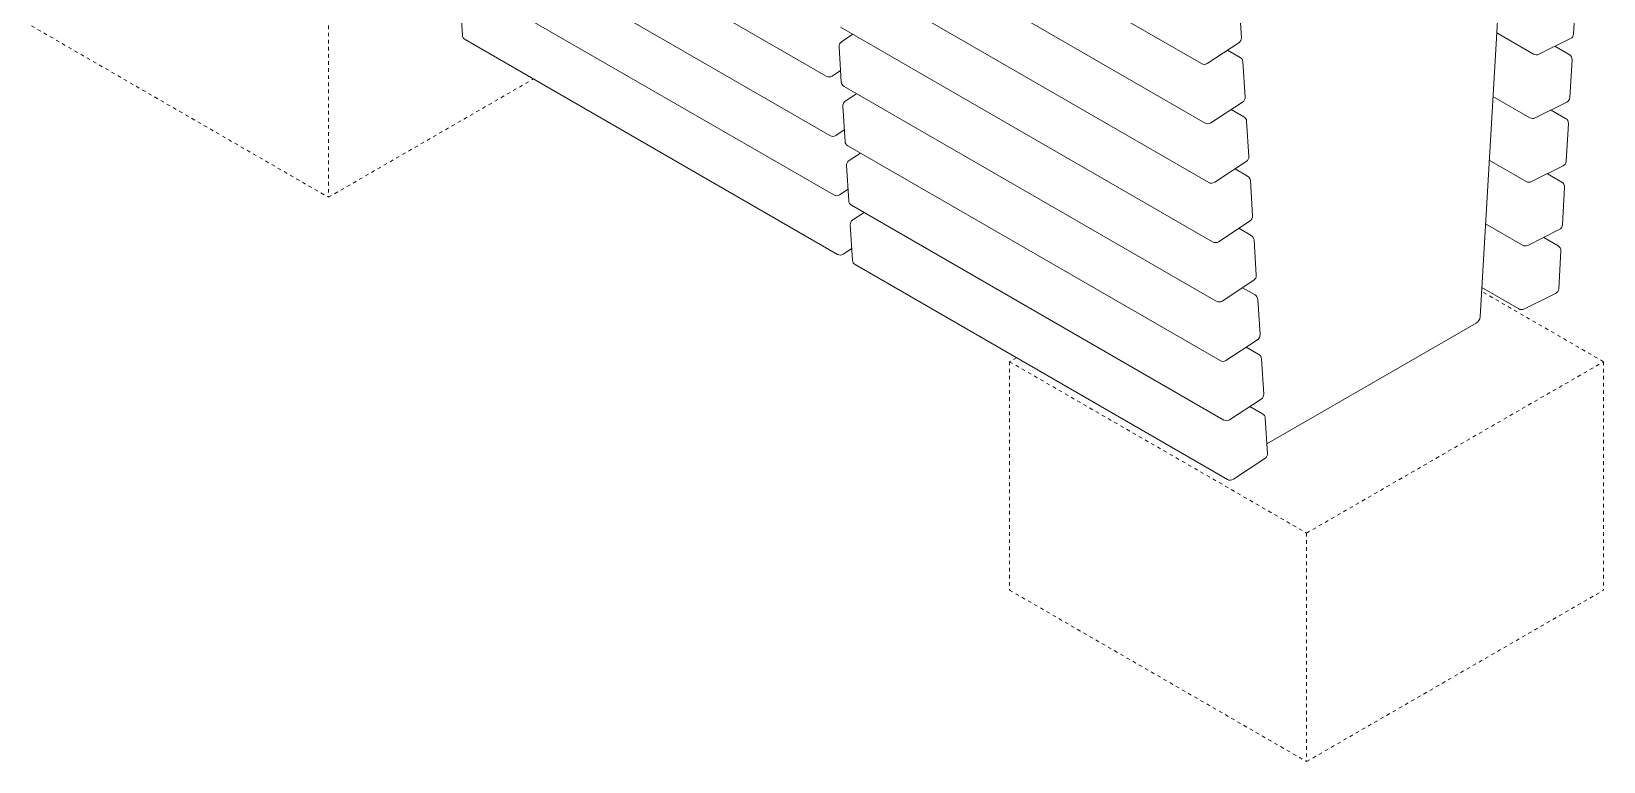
# Model space of a CAD drawing. Header units: inches. Extents: x -12 to 151, y -1 to 123.
# Drawn here: x 105.59 to 149.79, y 14.01 to 34.55 of the extents above; entities that cross this region are included whole.
import ezdxf

# ---------------------------------------------------------------- set-up
doc = ezdxf.new("R2010")
doc.units = ezdxf.units.IN
doc.linetypes.add('HIDDEN', pattern=[1.905, 1.27, -0.635])
doc.layers.add('ZANO_R', color=7, linetype='Continuous', lineweight=0)
doc.layers.add('ZANO_R_przerywana', color=250, linetype='HIDDEN', lineweight=0)

msp = doc.modelspace()

# ---------------------------------------------------------------- linework, layer by layer
at = {"layer": 'ZANO_R'}
for p, q in [((146.32119, 26.51943), (147.75961, 51.10373)), ((128.01936, 39.68806), (138.48586, 33.64588)), ((117.47123, 39.33532), (127.93773, 33.29314)), ((128.12422, 38.01702), (138.59072, 31.97483)), ((117.57608, 37.66428), (128.04258, 31.6221)), ((128.22907, 36.34597), (138.69557, 30.30379)), ((117.68094, 35.99324), (128.14744, 29.95106)), ((117.64523, 35.43896), (117.70736, 34.44871)), ((139.61034, 34.37684), (139.5482, 35.36709)), ((148.95151, 34.48382), (149.01365, 35.54581)), ((128.33393, 34.67493), (138.80043, 28.63275)), ((146.78899, 34.51465), (147.82699, 33.91543)), ((117.78579, 34.3222), (128.25229, 28.28002)), ((128.29822, 34.12065), (128.36035, 33.1304)), ((128.68674, 34.47126), (128.36881, 34.26205)), ((138.65115, 33.65071), (139.53974, 34.23544)), ((147.97575, 33.91076), (148.86434, 34.35199)), ((148.83032, 33.89928), (148.42447, 34.13357)), ((139.57463, 33.82256), (139.22182, 34.02623)), ((139.7152, 32.7058), (139.65306, 33.69605)), ((148.84666, 32.69172), (148.90879, 33.75371)), ((128.10301, 33.29797), (128.34005, 33.45395)), ((128.43878, 33.00389), (138.90528, 26.96171)), ((128.79159, 32.80022), (128.47367, 32.59101)), ((146.68413, 32.72254), (147.72213, 32.12332)), ((128.40307, 32.44961), (128.46521, 31.45936)), ((138.756, 31.97967), (139.6446, 32.56439)), ((139.67948, 32.15152), (139.32667, 32.35519)), ((147.87089, 32.11866), (148.75949, 32.55988)), ((148.72546, 32.10717), (148.31962, 32.34147)), ((139.82005, 31.03476), (139.75792, 32.025)), ((148.7418, 30.89961), (148.80394, 31.9616)), ((128.20787, 31.62693), (128.4449, 31.78291)), ((128.54364, 31.33285), (139.01014, 25.29066)), ((128.89645, 31.12917), (128.57852, 30.91997)), ((128.50793, 30.77856), (128.57006, 29.78832)), ((138.86086, 30.30862), (139.74945, 30.89335)), ((139.78434, 30.48047), (139.43153, 30.68415)), ((146.57928, 30.93044), (147.61728, 30.33121)), ((147.76604, 30.32655), (148.65463, 30.76777)), ((148.62061, 30.31507), (148.21476, 30.54936)), ((128.31272, 29.95589), (128.54976, 30.11187)), ((139.92491, 29.36371), (139.86277, 30.35396)), ((148.63694, 29.10751), (148.69908, 30.1695)), ((128.64849, 29.6618), (139.11499, 23.61962)), ((129.0013, 29.45813), (128.68338, 29.24893)), ((138.96571, 28.63758), (139.85431, 29.22231)), ((128.61278, 29.10752), (128.67492, 28.11727)), ((139.8892, 28.80943), (139.53639, 29.0131)), ((146.47442, 29.13833), (147.51242, 28.53911)), ((147.66118, 28.53445), (148.54978, 28.97567)), ((148.51575, 28.52296), (148.1099, 28.75725)), ((128.41758, 28.28485), (128.65462, 28.44083)), ((140.02976, 27.69267), (139.96763, 28.68292)), ((148.53209, 27.3154), (148.59422, 28.37739)), ((128.75335, 27.99076), (139.21985, 21.94858)), ((139.07057, 26.96654), (139.95916, 27.55127)), ((139.99405, 27.13839), (139.64124, 27.34206)), ((140.13462, 26.02163), (140.07248, 27.01188)), ((146.36957, 27.34623), (147.40757, 26.747)), ((147.55632, 26.74234), (148.44492, 27.18356)), ((140.32762, 22.94579), (146.21567, 26.34489)), ((139.17542, 25.2955), (140.06402, 25.88023)), ((140.09891, 25.46735), (139.7461, 25.67102)), ((140.23947, 24.35059), (140.17734, 25.34083)), ((139.28028, 23.62446), (140.16888, 24.20918)), ((140.20376, 23.7963), (139.85095, 23.99998)), ((140.34433, 22.67954), (140.28219, 23.66979)), ((139.38514, 21.95341), (140.27373, 22.53814))]:
    msp.add_line(p, q, dxfattribs=at)
for centre, radius, start, end in [((148.79431, 34.49302), 0.15747, 296.406182, 356.651456), ((117.86452, 34.45857), 0.15747, 183.590526, 240.002688), ((128.45537, 34.13051), 0.15747, 123.34638, 183.590526), ((139.45318, 34.36698), 0.15747, 303.34638, 3.590526), ((138.56459, 33.78225), 0.15747, 240.002688, 303.34638), ((139.4959, 33.68618), 0.15747, 3.590526, 60.002688), ((147.90572, 34.0518), 0.15747, 240.002688, 296.406182), ((148.75159, 33.76291), 0.15747, 356.651456, 60.002688), ((128.01645, 33.42952), 0.15747, 240.002688, 303.34638), ((128.51751, 33.14026), 0.15747, 183.590526, 240.002688), ((128.56023, 32.45947), 0.15747, 123.34638, 183.590526), ((139.55804, 32.69594), 0.15747, 303.34638, 3.590526), ((148.68946, 32.70092), 0.15747, 296.406182, 356.651456), ((138.66944, 32.11121), 0.15747, 240.002688, 303.34638), ((139.60076, 32.01514), 0.15747, 3.590526, 60.002688), ((147.80086, 32.25969), 0.15747, 240.002688, 296.406182), ((148.64674, 31.9708), 0.15747, 356.651456, 60.002688), ((128.12131, 31.75847), 0.15747, 240.002688, 303.34638), ((128.62237, 31.46922), 0.15747, 183.590526, 240.002688), ((139.66289, 31.02489), 0.15747, 303.34638, 3.590526), ((128.66508, 30.78843), 0.15747, 123.34638, 183.590526), ((148.5846, 30.90881), 0.15747, 296.406182, 356.651456), ((138.7743, 30.44017), 0.15747, 240.002688, 303.34638), ((139.70561, 30.3441), 0.15747, 3.590526, 60.002688), ((147.69601, 30.46759), 0.15747, 240.002688, 296.406182), ((148.54188, 30.17869), 0.15747, 356.651456, 60.002688), ((128.22616, 30.08743), 0.15747, 240.002688, 303.34638), ((128.72722, 29.79818), 0.15747, 183.590526, 240.002688), ((128.76994, 29.11738), 0.15747, 123.34638, 183.590526), ((139.76775, 29.35385), 0.15747, 303.34638, 3.590526), ((139.81047, 28.67306), 0.15747, 3.590526, 60.002688), ((148.47975, 29.1167), 0.15747, 296.406182, 356.651456), ((138.87915, 28.76912), 0.15747, 240.002688, 303.34638), ((147.59115, 28.67548), 0.15747, 240.002688, 296.406182), ((148.43703, 28.38659), 0.15747, 356.651456, 60.002688), ((128.33102, 28.41639), 0.15747, 240.002688, 303.34638), ((128.83208, 28.12714), 0.15747, 183.590526, 240.002688), ((139.87261, 27.68281), 0.15747, 303.34638, 3.590526), ((138.98401, 27.09808), 0.15747, 240.002688, 303.34638), ((139.91532, 27.00201), 0.15747, 3.590526, 60.002688), ((148.37489, 27.3246), 0.15747, 296.406182, 356.651456), ((147.48629, 26.88338), 0.15747, 240.002688, 296.406182), ((146.0901, 26.53997), 0.23201, 302.769237, 354.920489), ((139.97746, 26.01177), 0.15747, 303.34638, 3.590526), ((139.08887, 25.42704), 0.15747, 240.002688, 303.34638), ((140.02018, 25.33097), 0.15747, 3.590526, 60.002688), ((140.08232, 24.34073), 0.15747, 303.34638, 3.590526), ((139.19372, 23.756), 0.15747, 240.002688, 303.34638), ((140.12504, 23.65993), 0.15747, 3.590526, 60.002688), ((140.18717, 22.66968), 0.15747, 303.34638, 3.590526), ((139.29858, 22.08495), 0.15747, 240.002688, 303.34638)]:
    msp.add_arc(centre, radius, start, end, dxfattribs=at)
at = {"layer": 'ZANO_R_przerywana', "ltscale": 0.05}
for p, q in [((113.94054, 36.3168), (113.94054, 29.8879)), ((105.5896, 34.70879), (113.94054, 29.8879)), ((113.94054, 29.8879), (119.7038, 33.21496)), ((149.79387, 25.26089), (146.36342, 27.24124)), ((133.28707, 25.3735), (133.092, 25.26089)), ((133.092, 25.26089), (141.44293, 20.44)), ((133.092, 25.26089), (133.092, 18.83199)), ((141.44293, 20.44), (149.79387, 25.26089)), ((149.79387, 25.26089), (149.79387, 18.83199)), ((141.44293, 20.44), (141.44293, 14.0111)), ((133.092, 18.83199), (141.44293, 14.0111)), ((141.44293, 14.0111), (149.79387, 18.83199))]:
    msp.add_line(p, q, dxfattribs=at)

doc.saveas('drawing.dxf')
